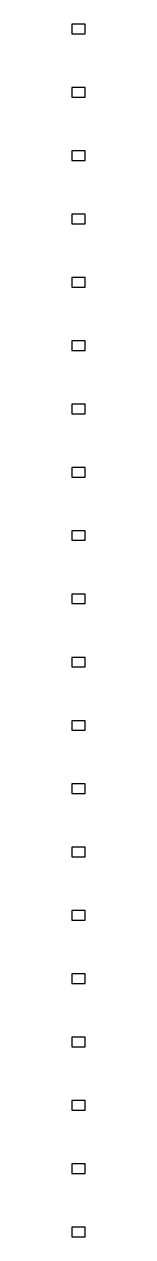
# Model space of a CAD drawing. Header units: millimetres. Extents: x 21 to 28, y -316 to 316.
import ezdxf

# ---------------------------------------------------------------- set-up
doc = ezdxf.new("R2010")
doc.units = ezdxf.units.MM
doc.layers.add('Sketch004', color=7, linetype='CONTINUOUS')

msp = doc.modelspace()

# ---------------------------------------------------------------- linework, layer by layer
at = {"layer": 'Sketch004'}
for p, q in [((21.1, 316), (21.1, 311)), ((28.1, 316), (21.1, 316)), ((28.1, 311), (28.1, 316)), ((21.1, 311), (28.1, 311)), ((21.1, 283), (21.1, 278)), ((28.1, 283), (21.1, 283)), ((28.1, 278), (28.1, 283)), ((21.1, 278), (28.1, 278)), ((21.1, 250), (21.1, 245)), ((28.1, 250), (21.1, 250)), ((28.1, 245), (28.1, 250)), ((21.1, 245), (28.1, 245)), ((21.1, 217), (21.1, 212)), ((28.1, 217), (21.1, 217)), ((28.1, 212), (28.1, 217)), ((21.1, 212), (28.1, 212)), ((21.1, 184), (21.1, 179)), ((28.1, 184), (21.1, 184)), ((28.1, 179), (28.1, 184)), ((21.1, 179), (28.1, 179)), ((21.1, 151), (21.1, 146)), ((28.1, 151), (21.1, 151)), ((21.1, 146), (28.1, 146)), ((28.1, 146), (28.1, 151)), ((21.1, 118), (21.1, 113)), ((28.1, 118), (21.1, 118)), ((28.1, 113), (28.1, 118)), ((21.1, 113), (28.1, 113)), ((21.1, 85), (21.1, 80)), ((28.1, 85), (21.1, 85)), ((28.1, 80), (28.1, 85)), ((21.1, 80), (28.1, 80)), ((21.1, 52), (21.1, 47)), ((28.1, 52), (21.1, 52)), ((28.1, 47), (28.1, 52)), ((21.1, 47), (28.1, 47)), ((21.1, 19), (21.1, 14)), ((28.1, 19), (21.1, 19)), ((28.1, 14), (28.1, 19)), ((21.1, 14), (28.1, 14)), ((21.1, -14), (21.1, -19)), ((28.1, -14), (21.1, -14)), ((28.1, -19), (28.1, -14)), ((21.1, -19), (28.1, -19)), ((21.1, -47), (21.1, -52)), ((28.1, -47), (21.1, -47)), ((28.1, -52), (28.1, -47)), ((21.1, -52), (28.1, -52)), ((21.1, -80), (21.1, -85)), ((28.1, -80), (21.1, -80)), ((28.1, -85), (28.1, -80)), ((21.1, -85), (28.1, -85)), ((21.1, -113), (21.1, -118)), ((28.1, -113), (21.1, -113)), ((28.1, -118), (28.1, -113)), ((21.1, -118), (28.1, -118)), ((21.1, -146), (21.1, -151)), ((28.1, -146), (21.1, -146)), ((21.1, -151), (28.1, -151)), ((28.1, -151), (28.1, -146)), ((21.1, -179), (21.1, -184)), ((28.1, -179), (21.1, -179)), ((28.1, -184), (28.1, -179)), ((21.1, -184), (28.1, -184)), ((21.1, -212), (21.1, -217)), ((28.1, -212), (21.1, -212)), ((28.1, -217), (28.1, -212)), ((21.1, -217), (28.1, -217)), ((21.1, -245), (21.1, -250)), ((28.1, -245), (21.1, -245)), ((28.1, -250), (28.1, -245)), ((21.1, -250), (28.1, -250)), ((21.1, -278), (21.1, -283)), ((28.1, -278), (21.1, -278)), ((28.1, -283), (28.1, -278)), ((21.1, -283), (28.1, -283)), ((21.1, -311), (21.1, -316)), ((28.1, -311), (21.1, -311)), ((21.1, -316), (28.1, -316)), ((28.1, -316), (28.1, -311))]:
    msp.add_line(p, q, dxfattribs=at)

doc.saveas('drawing.dxf')
